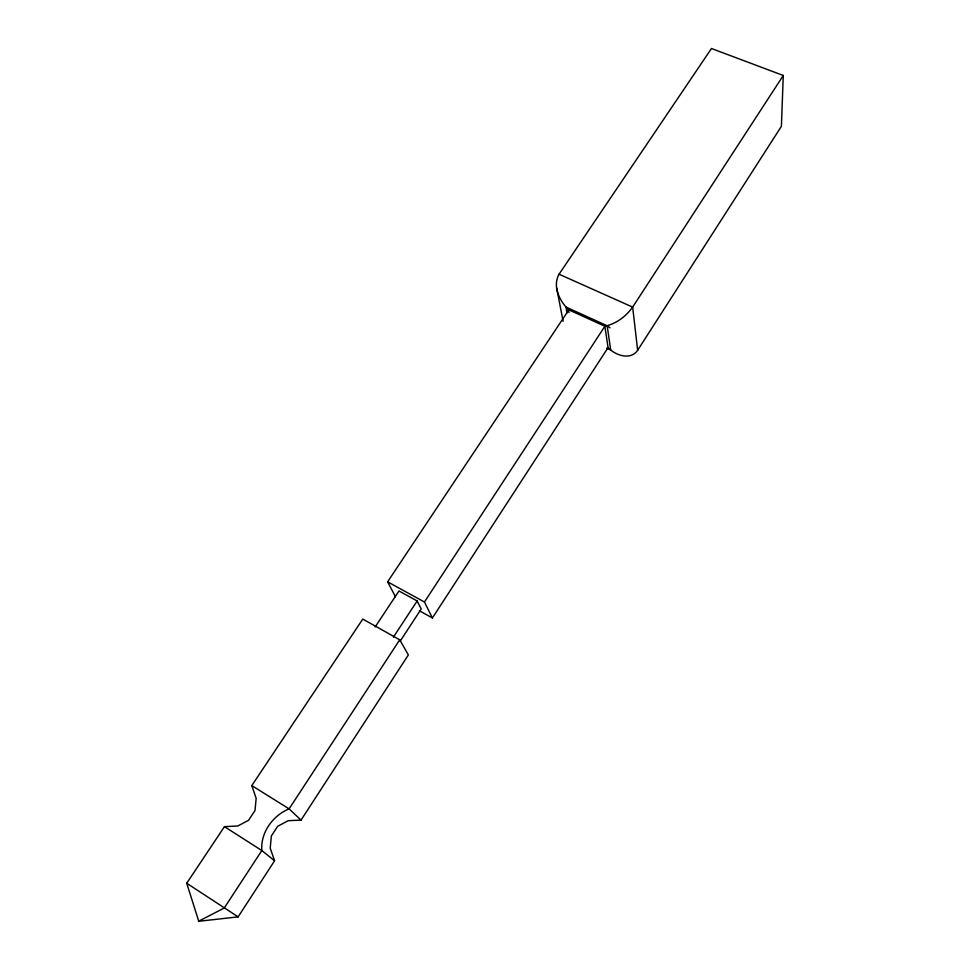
<?xml version="1.0" encoding="UTF-8"?>
<svg xmlns="http://www.w3.org/2000/svg" width="970" height="970" viewBox="0 0 970 970"><rect width="100%" height="100%" fill="white"/><g stroke="black" fill="none" stroke-linecap="round" stroke-linejoin="round"><path stroke-width="1.45" d="M783.275 75.478L781.396 126.318L637.654 350.279C630.464 360.779 615.271 355.287 608.069 347.636L604.88 326.247L568.456 309.685C559.532 300.942 552.282 286.198 559.047 274.219L711.471 48.5L783.275 75.478L632.646 307.102C626.05 316.402 616.144 323.859 604.88 326.247L424.448 602.018L432.402 617.951L608.069 347.636M198.753 921.282L186.725 883.246L224.446 826.646L237.795 825.991L248.55 820.305L255.013 810.544L256.153 798.322L251.8 785.603L362.78 619.078L399.725 639.8L408.37 654.92L301.015 820.111L288.187 820.693L277.687 826.282L271.333 836.007L270.23 848.204L274.583 860.79L238.135 916.868L198.45 921.318L224.215 908.041L261.839 850.544C260.324 832.696 272.897 815.467 289.108 808.859L399.725 639.8M400.234 641.073L421.235 608.966L417.149 600.963L398.961 590.985L375.172 626.923M393.396 637.157L417.149 600.963M395.469 596.732L387.6 581.83L568.856 309.866M559.047 274.219L632.646 307.102L637.654 350.279M610.009 327.86L607.159 325.762L565.922 307.029L567.001 312.776M606.687 348.084L610.7 349.928L607.159 325.762M387.6 581.83L424.448 602.018M419.44 610.821L432.402 617.951M251.8 785.603L289.108 808.859L301.015 820.111M238.135 916.868L186.725 883.246M224.446 826.646L261.839 850.544L274.583 860.79M556.659 288.017L563.109 321.288M568.456 309.685L568.99 312.558"/></g></svg>
